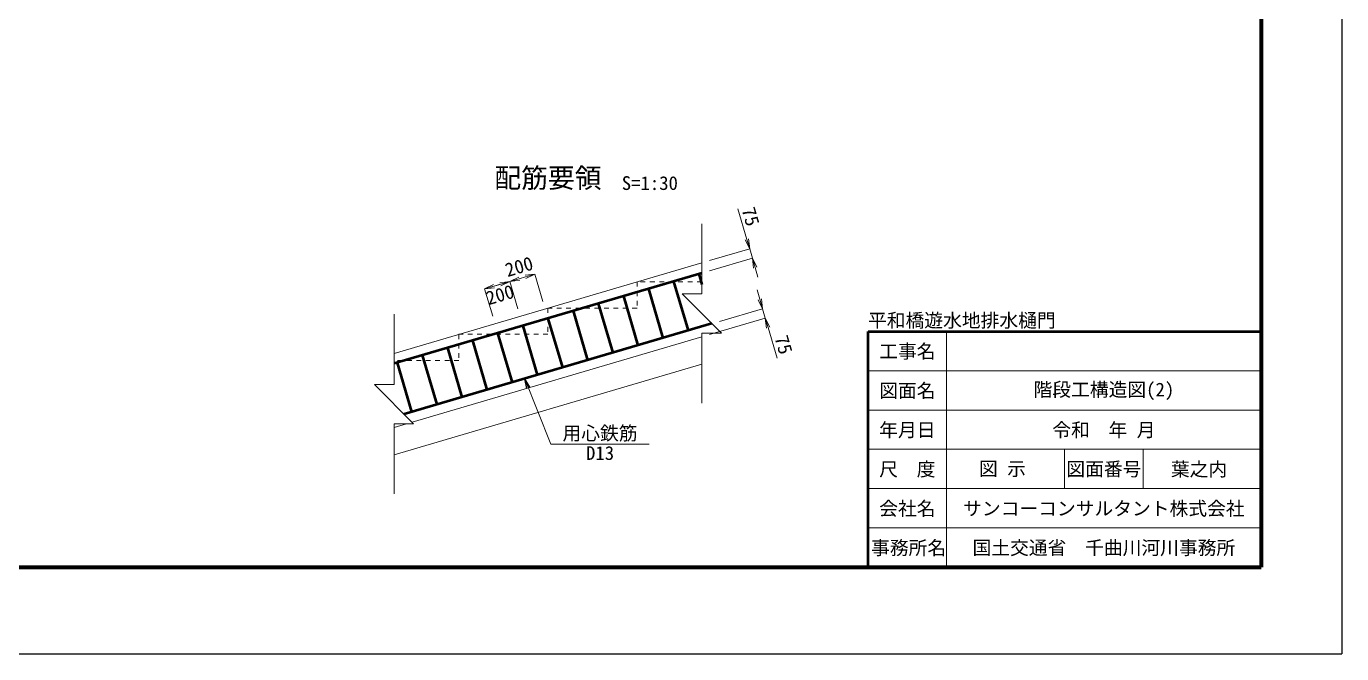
# Model space of a CAD drawing. Header units: millimetres. Extents: x 26429 to 134623, y -33914 to 95091.
# Drawn here: x 101159 to 134623, y -33914 to -17951 of the extents above; entities that cross this region are included whole.
import ezdxf
from ezdxf.enums import TextEntityAlignment as Align

# ---------------------------------------------------------------- set-up
doc = ezdxf.new("R2010")
doc.units = ezdxf.units.MM
doc.header["$LTSCALE"] = 100
doc.header["$PDSIZE"] = 300
doc.linetypes.add('SXF_跳び破線', pattern=[12, 6, -6])
doc.layers.get('Defpoints').update_dxf_attribs({"color": 191})
for name, color, linetype, lineweight in [('D-BYP-STR1', 2, 'Continuous', 13), ('D-STR', 1, 'Continuous', 50), ('D-STR-DIM', 7, 'Continuous', 13), ('D-STR-HTXT', 7, 'Continuous', 13), ('D-STR-TXT', 7, 'Continuous', 13), ('D-TTL', 2, 'Continuous', 140), ('D-TTL-FRAM', 2, 'Continuous', 50), ('D-TTL-LINE', 7, 'Continuous', 13), ('D-TTL-TXT', 7, 'Continuous', 13)]:
    doc.layers.add(name, color=color, linetype=linetype, lineweight=lineweight)
doc.styles.add('MS ゴシック', font='MS Gothic.ttf')
doc.styles.add('ＭＳ ゴシック', font='MS Gothic.ttf')
doc.dimstyles.new('DIM-100', dxfattribs={"dimscale": 100, "dimtxt": 3.5, "dimasz": 2.5, "dimexe": 0, "dimexo": 2, "dimgap": 0.8, "dimtad": 1, "dimdec": 0, "dimzin": 0, "dimdsep": 46, "dimtxsty": 'MS ゴシック', "dimblk": 'OPEN', "dimcen": 0.1, "dimclrd": 256, "dimclre": 256, "dimclrt": 256, "dimaunit": 1, "dimadec": 4, "dimazin": 0, "dimtfac": 1, "dimtdec": 0, "dimtmove": 0, "dimatfit": 3, "dimldrblk": 'OPEN', "dimfxl": 1, "dimtolj": 1, "dimtzin": 0, "dimlwd": -1, "dimlwe": -1, "dimarcsym": 0})
doc.dimstyles.new('DIM-100-F', dxfattribs={"dimscale": 100, "dimtxt": 3.5, "dimasz": 2.5, "dimexe": 0, "dimexo": 2, "dimgap": 0.8, "dimtad": 1, "dimdec": 0, "dimzin": 0, "dimdsep": 46, "dimtxsty": 'MS ゴシック', "dimblk": 'OPEN', "dimcen": 0.1, "dimclrd": 256, "dimclre": 256, "dimclrt": 256, "dimaunit": 1, "dimadec": 4, "dimazin": 0, "dimtfac": 1, "dimtdec": 0, "dimtmove": 2, "dimatfit": 3, "dimldrblk": 'OPEN', "dimfxl": 1, "dimtolj": 1, "dimtzin": 0, "dimlwd": -1, "dimlwe": -1, "dimarcsym": 2})

# ---------------------------------------------------------------- blocks, each defined once
blk = doc.blocks.new('_Open')
at = {"color": 0, "linetype": 'ByBlock', "lineweight": -2}
for p, q in [((-1, 0.17), (0, 0)), ((-1, -0.17), (0, 0)), ((0, 0), (-1, 0))]:
    blk.add_line(p, q, dxfattribs=at)
blk = doc.blocks.new('*D132')
at = {"layer": 'D-STR-HTXT', "transparency": 16777216}
for p, q in [((113859, -24326), (113699, -24373)), ((114303, -24950), (114099, -24256)), ((113663, -25138), (113459, -24444))]:
    blk.add_line(p, q, dxfattribs=at)
at = {"layer": 'Defpoints', "color": 0, "transparency": 16777216}
for p in [(113459, -24444), (113720, -25330), (114359, -25142)]:
    blk.add_point(p, dxfattribs=at)
at = {"layer": 'D-STR-HTXT', "transparency": 16777216, "xscale": 250, "yscale": 250, "zscale": 250}
for p, rotation in [((113459, -24444), 196.3895403395792), ((114099, -24256), 16.38954033957917)]:
    blk.add_blockref('_Open', p, dxfattribs=dict(at, rotation=rotation))
at = {"layer": 'D-STR-HTXT', "transparency": 16777216, "insert": (113696, -24067), "char_height": 350, "attachment_point": 5, "rotation": 16.3895, "style": 'MS ゴシック'}
blk.add_mtext('\\A1;200', dxfattribs=at)
blk = doc.blocks.new('*D133')
at = {"layer": 'D-STR-HTXT', "transparency": 16777216}
for p, q in [((113459, -24444), (112819, -24632)), ((113024, -25326), (112819, -24632)), ((113219, -24514), (112979, -24585)), ((113059, -24561), (113299, -24491)), ((113663, -25138), (113459, -24444))]:
    blk.add_line(p, q, dxfattribs=at)
at = {"layer": 'Defpoints', "color": 0, "transparency": 16777216}
for p in [(112819, -24632), (113720, -25330), (113080, -25518)]:
    blk.add_point(p, dxfattribs=at)
at = {"layer": 'D-STR-HTXT', "transparency": 16777216, "xscale": 250, "yscale": 250, "zscale": 250}
for p, rotation in [((113459, -24444), 16.38954033967718), ((112819, -24632), 196.3895403396772)]:
    blk.add_blockref('_Open', p, dxfattribs=dict(at, rotation=rotation))
at = {"layer": 'D-STR-HTXT', "transparency": 16777216, "char_height": 350, "attachment_point": 5, "rotation": 16.3895, "style": 'MS ゴシック'}
for s, insert in [('\\A1;', (113067, -24293)), ('\\A1;200', (113211, -24783))]:
    blk.add_mtext(s, dxfattribs=dict(at, insert=insert))
blk = doc.blocks.new('*D138')
at = {"layer": 'D-STR-DIM', "transparency": 16777216}
for p, q in [((119491, -23372), (119263, -22595)), ((118537, -23913), (119562, -23612)), ((119632, -23851), (119562, -23612)), ((118537, -24173), (119632, -23851)), ((119703, -24091), (119773, -24331))]:
    blk.add_line(p, q, dxfattribs=at)
at = {"layer": 'Defpoints', "color": 0, "linetype": 'Continuous', "transparency": 16777216}
for p in [(119562, -23612), (118346, -23969), (118346, -24230)]:
    blk.add_point(p, dxfattribs=at)
at = {"layer": 'D-STR-DIM', "linetype": 'Continuous', "transparency": 16777216, "xscale": 250, "yscale": 250, "zscale": 250}
for p, rotation in [((119562, -23612), 286.3895403155944), ((119632, -23851), 106.3895403155944)]:
    blk.add_blockref('_Open', p, dxfattribs=dict(at, rotation=rotation))
at = {"layer": 'D-STR-DIM', "linetype": 'Continuous', "transparency": 16777216, "insert": (119586, -22792), "char_height": 350, "attachment_point": 5, "rotation": 286.3895, "style": 'MS ゴシック'}
blk.add_mtext('\\A1;75', dxfattribs=at)
blk = doc.blocks.new('*D139')
at = {"layer": 'D-STR-DIM', "transparency": 16777216}
for p, q in [((119819, -24897), (119749, -24658)), ((118537, -25796), (119960, -25377)), ((118795, -25459), (119890, -25137)), ((119890, -25137), (119960, -25377)), ((120031, -25617), (120259, -26394))]:
    blk.add_line(p, q, dxfattribs=at)
at = {"layer": 'Defpoints', "color": 0, "linetype": 'Continuous', "transparency": 16777216}
for p in [(119960, -25377), (118603, -25516), (118346, -25852)]:
    blk.add_point(p, dxfattribs=at)
at = {"layer": 'D-STR-DIM', "linetype": 'Continuous', "transparency": 16777216, "xscale": 250, "yscale": 250, "zscale": 250}
for p, rotation in [((119890, -25137), 286.3895403625222), ((119960, -25377), 106.3895403625222)]:
    blk.add_blockref('_Open', p, dxfattribs=dict(at, rotation=rotation))
at = {"layer": 'D-STR-DIM', "linetype": 'Continuous', "transparency": 16777216, "insert": (120425, -26053), "char_height": 350, "attachment_point": 5, "rotation": 286.3895, "style": 'MS ゴシック'}
blk.add_mtext('\\A1;75', dxfattribs=at)
blk = doc.blocks.new('*D153')
at = {"layer": 'D-STR-DIM', "transparency": 16777216}
for p, q in [((107563, -929), (107563, -679)), ((110396, -1179), (107563, -1179)), ((107563, -1179), (107563, -1633)), ((110063, -1633), (107563, -1633)), ((107563, -1883), (107563, -2905))]:
    blk.add_line(p, q, dxfattribs=at)
at = {"layer": 'Defpoints', "color": 0, "linetype": 'Continuous', "transparency": 16777216}
for p in [(110596, -1179), (107563, -1633), (110263, -1633)]:
    blk.add_point(p, dxfattribs=at)
at = {"layer": 'D-STR-DIM', "linetype": 'Continuous', "transparency": 16777216, "xscale": 250, "yscale": 250, "zscale": 250}
for p, rotation in [((107563, -1179), 270), ((107563, -1633), 90)]:
    blk.add_blockref('_Open', p, dxfattribs=dict(at, rotation=rotation))
at = {"layer": 'D-STR-DIM', "linetype": 'Continuous', "transparency": 16777216, "insert": (107308, -2519), "char_height": 350, "width": 50803.1, "attachment_point": 5, "rotation": 90, "style": 'MS ゴシック'}
blk.add_mtext('\\A1;136', dxfattribs=at)

msp = doc.modelspace()

# ---------------------------------------------------------------- linework, layer by layer
at = {"layer": 'D-BYP-STR1', "linetype": 'Continuous'}
for p, q in [((118345.6, -23969.3), (110513.8, -26272.8)), ((118345.6, -25852.1), (110972.7, -28020.6)), ((118345.6, -26547), (110513.8, -28850.5)), ((110833.1, -28061.6), (110513.8, -28155.6))]:
    msp.add_line(p, q, dxfattribs=at)
at = {"layer": 'D-BYP-STR1', "linetype": 'SXF_跳び破線', "ltscale": 0.2}
for p, q in [((118345.6, -24454.4), (116696.4, -24454.4)), ((116696.4, -24454.4), (116696.4, -25121.1)), ((116696.4, -25121.1), (114429.7, -25121.1)), ((114429.7, -25121.1), (114429.7, -25787.7)), ((114429.7, -25787.7), (112163, -25787.7)), ((112163, -25787.7), (112163, -26454.4)), ((112163, -26454.4), (110513.8, -26454.4))]:
    msp.add_line(p, q, dxfattribs=at)
at = {"layer": 'D-BYP-STR1', "linetype": 'Continuous', "flags": 128}
for points in [[(118345.6, -22973.5), (118345.6, -24758.2), (117845.6, -24758.2), (118845.6, -25758.2), (118345.6, -25758.2), (118345.6, -27542.9)], [(110513.8, -25276.9), (110513.8, -27061.6), (110013.8, -27061.6), (111013.8, -28061.6), (110513.8, -28061.6), (110513.8, -29846.4)]]:
    msp.add_lwpolyline(points, dxfattribs=at)
at = {"layer": 'D-STR', "linetype": 'Continuous'}
for p, q in [((118345.6, -24229.9), (110513.8, -26533.4)), ((118267.2, -24253), (118345.6, -24519.8)), ((116988, -24629.2), (117356.6, -25882.4)), ((117627.6, -24441.1), (117996.2, -25694.3)), ((115708.8, -25005.4), (116077.4, -26258.6)), ((116348.4, -24817.3), (116717, -26070.5)), ((114429.7, -25381.7), (114798.3, -26634.8)), ((115069.3, -25193.6), (115437.8, -26446.7)), ((118603.2, -25515.7), (110771.3, -27819.2)), ((113150.5, -25757.9), (113519.1, -27011.1)), ((113790.1, -25569.8), (114158.7, -26822.9)), ((112511, -25946), (112879.5, -27199.2)), ((111231.8, -26322.2), (111600.4, -27575.4)), ((111871.4, -26134.1), (112240, -27387.3)), ((110592.2, -26510.3), (110960.8, -27763.5))]:
    msp.add_line(p, q, dxfattribs=at)
at = {"layer": 'D-STR-HTXT'}
msp.add_line((114505.6, -28583.7), (117005.6, -28583.7), dxfattribs=at)
at = {"layer": 'D-TTL'}
for p in [(132573.4, 23286.4), (52573.4, -31713.6)]:
    msp.add_line(p, (132573.4, -31713.6), dxfattribs=at)
at = {"layer": 'D-TTL-FRAM'}
for p, q in [((122573.4, -31713.6), (122573.4, -25713.6)), ((122573.4, -25713.6), (132573.4, -25713.6))]:
    msp.add_line(p, q, dxfattribs=at)
at = {"layer": 'D-TTL-LINE'}
for p, q in [((124573.4, -31713.6), (124573.4, -25713.6)), ((122573.4, -26713.6), (132573.4, -26713.6)), ((122573.4, -27713.6), (132573.4, -27713.6)), ((122573.4, -28713.6), (132573.4, -28713.6)), ((127573.4, -29713.6), (127573.4, -28713.6)), ((129573.4, -29713.6), (129573.4, -28713.6)), ((122573.4, -29713.6), (132573.4, -29713.6)), ((122573.4, -30713.6), (132573.4, -30713.6))]:
    msp.add_line(p, q, dxfattribs=at)
at = {"layer": 'Defpoints', "color": 1}
for p in [(134623.4, 25486.4), (50523.4, -33913.6)]:
    msp.add_line(p, (134623.4, -33913.6), dxfattribs=at)

# ---------------------------------------------------------------- texts
at = {"layer": 'D-STR-HTXT', "style": 'ＭＳ ゴシック'}
msp.add_text('用心鉄筋', height=350, dxfattribs=at).set_placement((115755.6, -28583.7), align=Align.BOTTOM_CENTER)
msp.add_text('D13', height=350, dxfattribs=at).set_placement((115755.6, -28633.7), align=Align.TOP_CENTER)
at = {"layer": 'D-STR-TXT', "style": 'ＭＳ ゴシック'}
msp.add_text('配筋要領', height=500, dxfattribs=at).set_placement((114429.7, -22059.7), align=Align.CENTER)
msp.add_text('S=1:30', height=350, dxfattribs=at).set_placement((116307.8, -22115))
at = {"layer": 'D-TTL-TXT', "style": 'MS ゴシック'}
msp.add_text('平和橋遊水地排水樋門', height=350, dxfattribs=at).set_placement((122573.4, -25713.6), align=Align.BOTTOM_LEFT)
for s, p in [('工事名', (123573.4, -26213.6)), ('図面名', (123573.4, -27213.6)), ('階段工構造図(2)', (128573.4, -27213.6)), ('年月日', (123573.4, -28213.6)), ('令和  年 月', (128573.4, -28213.6)), ('尺\u3000度', (123573.4, -29213.6)), ('図 示', (125993.2, -29213.6)), ('図面番号', (128573.4, -29213.6)), ('葉之内', (130993.2, -29213.6)), ('会社名', (123573.4, -30213.6)), ('サンコーコンサルタント株式会社', (128573.4, -30213.6)), ('事務所名', (123605.5, -31213.6)), ('国土交通省\u3000千曲川河川事務所', (128573.4, -31213.6))]:
    msp.add_text(s, height=350, dxfattribs=at).set_placement(p, align=Align.MIDDLE)

# ---------------------------------------------------------------- dimensions: what is measured, and where the dimension line sits
at = {"layer": 'D-STR-DIM', "linetype": 'Continuous'}
dim = msp.add_linear_dim(base=(107563, -1632.6), p1=(110596.4, -1178.6), p2=(110263, -1632.6), angle=270, dimstyle='DIM-100', override={"dimlfac": 0.3}, dxfattribs=at)
dim.commit()
dim.dimension.update_dxf_attribs({"geometry": '*D153', "text_midpoint": (107308, -2519)})
for base, p1, p2, angle, picture, middle in [((119561.7, -23611.7), (118345.6, -24229.9), (118345.6, -23969.3), 106.38954, '*D138', (119586.3, -22791.5)), ((119960.4, -25377.1), (118603.2, -25515.7), (118345.6, -25852.1), 286.38954, '*D139', (120425.1, -26053.4))]:
    dim = msp.add_linear_dim(base=base, p1=p1, p2=p2, angle=angle, text='75', dimstyle='DIM-100', dxfattribs=at)
    dim.commit()
    dim.dimension.update_dxf_attribs({"geometry": picture, "text_midpoint": middle})
at = {"layer": 'D-STR-HTXT'}
dim = msp.add_aligned_dim(p1=(114359.1, -25141.8), p2=(113719.6, -25329.9), distance=-923.6, dimstyle='DIM-100-F', override={"dimlfac": 0.3}, dxfattribs=at)
dim.commit()
dim.dimension.update_dxf_attribs({"geometry": '*D132', "text_midpoint": (113695.5, -24066.8)})
dim = msp.add_linear_dim(base=(112819.4, -24632), p1=(113719.6, -25329.9), p2=(113080, -25518.1), angle=16.38954, text='\\X<>', dimstyle='DIM-100-F', override={"dimlfac": 0.3, "dimtix": 1}, dxfattribs=at)
dim.commit()
dim.dimension.update_dxf_attribs({"geometry": '*D133', "text_midpoint": (113139.2, -24537.9)})

# ---------------------------------------------------------------- leaders
msp.add_leader([(113838.9, -26917), (114505.6, -28583.7)], dimstyle='DIM-100-F', override={"dimgap": 0.8, "dimtad": 0}, dxfattribs=at)

doc.saveas('drawing.dxf')
